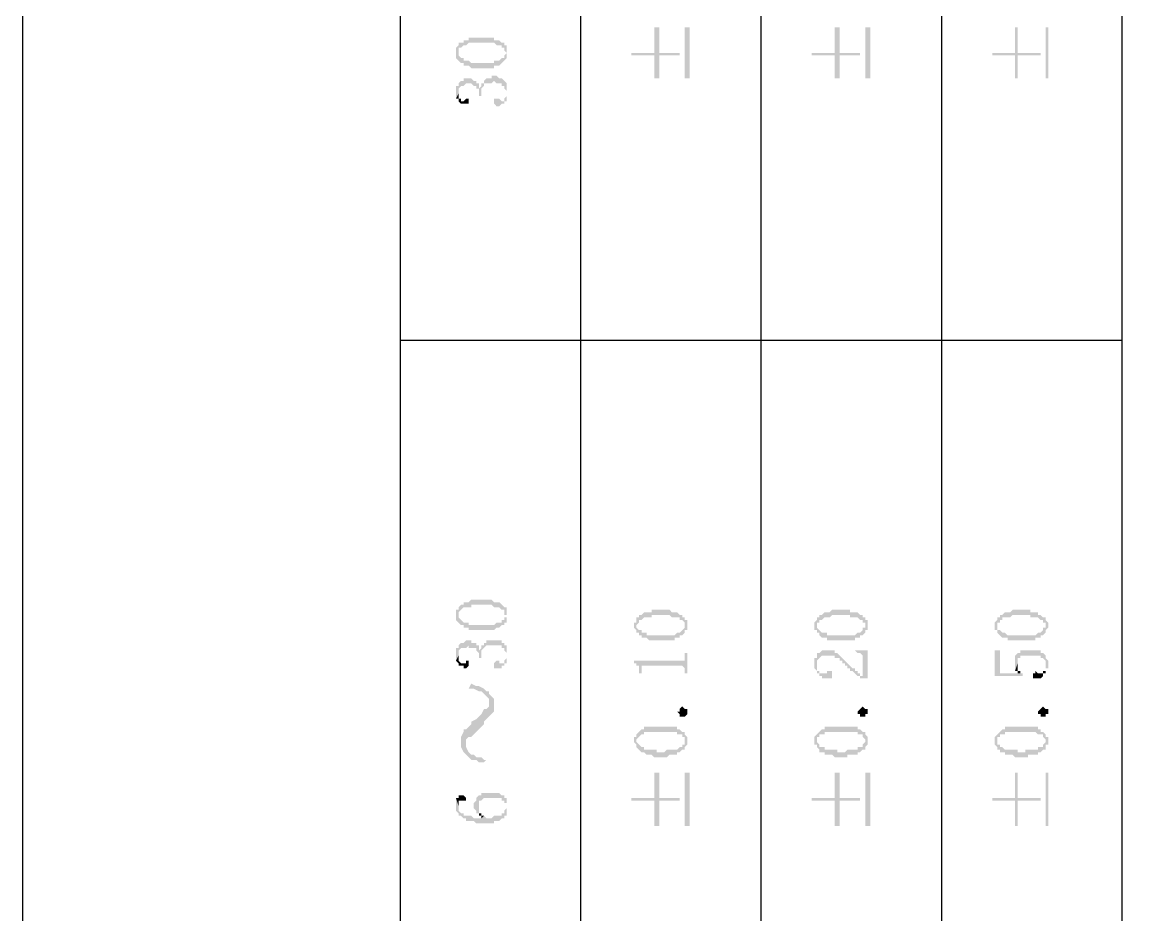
# Model space of a CAD drawing. Header units: millimetres. Extents: x 1186 to 2336, y 1181 to 1549.
# Drawn here: x 1915.52 to 1935.39, y 1320.71 to 1336.55 of the extents above; entities that cross this region are included whole.
import ezdxf

# ---------------------------------------------------------------- set-up
doc = ezdxf.new("R2010")
doc.units = ezdxf.units.MM

msp = doc.modelspace()

# ---------------------------------------------------------------- hatches: boundary and pattern name
at = {"transparency": 33554559}
for points in [[(1926.33217, 1336.00749), (1926.33217, 1335.96236), (1926.73836, 1335.96236), (1926.73836, 1335.55617), (1926.82862, 1335.55617), (1926.82862, 1335.96236), (1927.18968, 1335.96236), (1927.18968, 1336.00749), (1926.82862, 1336.00749), (1926.82862, 1336.45881), (1926.73836, 1336.45881), (1926.73836, 1336.00749)], [(1927.37021, 1335.55617), (1927.37021, 1336.45881), (1927.27995, 1336.45881), (1927.27995, 1335.55617)], [(1929.53655, 1336.00749), (1929.53655, 1335.96236), (1929.94274, 1335.96236), (1929.94274, 1335.55617), (1930.03301, 1335.55617), (1930.03301, 1335.96236), (1930.39406, 1335.96236), (1930.39406, 1336.00749), (1930.03301, 1336.00749), (1930.03301, 1336.45881), (1929.94274, 1336.45881), (1929.94274, 1336.00749)], [(1930.57459, 1335.55617), (1930.57459, 1336.45881), (1930.48433, 1336.45881), (1930.48433, 1335.55617)], [(1932.74094, 1336.00749), (1932.74094, 1335.96236), (1933.14713, 1335.96236), (1933.14713, 1335.55617), (1933.19226, 1335.55617), (1933.19226, 1335.96236), (1933.59845, 1335.96236), (1933.59845, 1336.00749), (1933.19226, 1336.00749), (1933.19226, 1336.45881), (1933.14713, 1336.45881), (1933.14713, 1336.00749)], [(1933.73385, 1335.55617), (1933.73385, 1336.45881), (1933.68871, 1336.45881), (1933.68871, 1335.55617)], [(1923.21805, 1336.00749), (1923.21805, 1335.96236), (1923.21805, 1335.91722), (1923.21805, 1335.91722), (1923.26318, 1335.87209), (1923.26318, 1336.00749), (1923.26318, 1336.05262), (1923.26318, 1336.09775), (1923.30831, 1336.09775), (1923.35345, 1336.14288), (1923.39858, 1336.14288), (1923.44371, 1336.18802), (1923.89503, 1336.18802), (1923.94016, 1336.14288), (1924.03043, 1336.14288), (1924.03043, 1336.09775), (1924.07556, 1336.09775), (1924.07556, 1336.05262), (1924.07556, 1336.05262), (1924.12069, 1336.00749), (1924.12069, 1336.14288), (1924.07556, 1336.14288), (1924.07556, 1336.18802), (1924.03043, 1336.18802), (1923.9853, 1336.23315), (1923.89503, 1336.23315), (1923.89503, 1336.27828), (1923.44371, 1336.27828), (1923.44371, 1336.23315), (1923.35345, 1336.23315), (1923.35345, 1336.18802), (1923.26318, 1336.18802), (1923.26318, 1336.14288), (1923.26318, 1336.14288), (1923.21805, 1336.09775), (1923.21805, 1336.05262), (1923.21805, 1336.05262)], [(1923.26318, 1335.87209), (1923.26318, 1335.87209), (1923.30831, 1335.82696), (1923.35345, 1335.82696), (1923.35345, 1335.78183), (1923.44371, 1335.78183), (1923.48884, 1335.73669), (1923.89503, 1335.73669), (1923.89503, 1335.78183), (1923.9853, 1335.78183), (1924.03043, 1335.82696), (1924.03043, 1335.82696), (1924.07556, 1335.87209), (1924.07556, 1335.87209), (1924.12069, 1335.91722), (1924.12069, 1336.00749), (1924.12069, 1336.05262), (1924.12069, 1336.09775), (1924.12069, 1336.14288), (1924.12069, 1336.00749), (1924.12069, 1336.00749), (1924.07556, 1335.96236), (1924.07556, 1335.91722), (1924.03043, 1335.91722), (1923.9853, 1335.87209), (1923.89503, 1335.87209), (1923.89503, 1335.82696), (1923.48884, 1335.82696), (1923.44371, 1335.87209), (1923.35345, 1335.87209), (1923.35345, 1335.91722), (1923.30831, 1335.91722), (1923.26318, 1335.96236), (1923.26318, 1336.00749), (1923.26318, 1336.00749)], [(1923.21805, 1335.33051), (1923.21805, 1335.28537), (1923.21805, 1335.24024), (1923.21805, 1335.19511), (1923.26318, 1335.28537), (1923.26318, 1335.37564), (1923.26318, 1335.37564), (1923.30831, 1335.42077), (1923.35345, 1335.42077), (1923.39858, 1335.4659), (1923.48884, 1335.4659), (1923.53397, 1335.42077), (1923.57911, 1335.42077), (1923.57911, 1335.37564), (1923.62424, 1335.37564), (1923.62424, 1335.33051), (1923.62424, 1335.24024), (1923.66937, 1335.24024), (1923.66937, 1335.28537), (1923.66937, 1335.37564), (1923.66937, 1335.37564), (1923.7145, 1335.42077), (1923.7145, 1335.4659), (1923.8499, 1335.4659), (1923.89503, 1335.51103), (1923.89503, 1335.51103), (1923.94016, 1335.4659), (1924.03043, 1335.4659), (1924.03043, 1335.42077), (1924.07556, 1335.42077), (1924.07556, 1335.37564), (1924.12069, 1335.33051), (1924.12069, 1335.28537), (1924.12069, 1335.4659), (1924.12069, 1335.4659), (1924.07556, 1335.51103), (1924.07556, 1335.51103), (1924.03043, 1335.55617), (1923.9853, 1335.55617), (1923.94016, 1335.6013), (1923.8499, 1335.6013), (1923.8499, 1335.55617), (1923.75964, 1335.55617), (1923.7145, 1335.51103), (1923.7145, 1335.4659), (1923.66937, 1335.4659), (1923.66937, 1335.42077), (1923.66937, 1335.42077), (1923.62424, 1335.37564), (1923.62424, 1335.42077), (1923.62424, 1335.4659), (1923.57911, 1335.4659), (1923.57911, 1335.51103), (1923.53397, 1335.51103), (1923.48884, 1335.55617), (1923.35345, 1335.55617), (1923.35345, 1335.51103), (1923.30831, 1335.51103), (1923.26318, 1335.4659), (1923.26318, 1335.42077), (1923.21805, 1335.42077), (1923.21805, 1335.37564)], [(1923.89503, 1335.10484), (1923.89503, 1335.10484), (1923.94016, 1335.05971), (1923.9853, 1335.05971), (1924.03043, 1335.10484), (1924.07556, 1335.10484), (1924.07556, 1335.14998), (1924.12069, 1335.14998), (1924.12069, 1335.24024), (1924.12069, 1335.28537), (1924.12069, 1335.33051), (1924.12069, 1335.42077), (1924.12069, 1335.4659), (1924.12069, 1335.28537), (1924.12069, 1335.24024), (1924.12069, 1335.24024), (1924.07556, 1335.19511), (1924.07556, 1335.14998), (1924.03043, 1335.14998), (1923.9853, 1335.19511), (1923.89503, 1335.19511), (1923.89503, 1335.14998), (1923.89503, 1335.14998)], [(1923.21805, 1335.19511), (1923.26318, 1335.19511), (1923.26318, 1335.14998), (1923.26318, 1335.14998), (1923.30831, 1335.10484), (1923.44371, 1335.10484), (1923.44371, 1335.14998), (1923.44371, 1335.19511), (1923.39858, 1335.19511), (1923.35345, 1335.14998), (1923.30831, 1335.14998), (1923.30831, 1335.19511), (1923.26318, 1335.19511), (1923.26318, 1335.28537), (1923.26318, 1335.28537)], [(1923.21805, 1326.03328), (1923.21805, 1325.98815), (1923.21805, 1325.94301), (1923.21805, 1325.94301), (1923.26318, 1325.89788), (1923.26318, 1326.03328), (1923.26318, 1326.07841), (1923.26318, 1326.07841), (1923.30831, 1326.12354), (1923.30831, 1326.12354), (1923.35345, 1326.16867), (1923.48884, 1326.16867), (1923.48884, 1326.21381), (1923.8499, 1326.21381), (1923.89503, 1326.16867), (1923.9853, 1326.16867), (1924.03043, 1326.12354), (1924.07556, 1326.12354), (1924.07556, 1326.07841), (1924.07556, 1326.03328), (1924.12069, 1326.03328), (1924.12069, 1326.16867), (1924.07556, 1326.16867), (1924.03043, 1326.21381), (1924.03043, 1326.21381), (1923.9853, 1326.25894), (1923.89503, 1326.25894), (1923.8499, 1326.30407), (1923.48884, 1326.30407), (1923.44371, 1326.25894), (1923.35345, 1326.25894), (1923.35345, 1326.21381), (1923.30831, 1326.21381), (1923.26318, 1326.16867), (1923.26318, 1326.12354), (1923.21805, 1326.12354)], [(1923.26318, 1325.89788), (1923.26318, 1325.89788), (1923.30831, 1325.85275), (1923.35345, 1325.85275), (1923.35345, 1325.80762), (1923.44371, 1325.80762), (1923.44371, 1325.76248), (1923.89503, 1325.76248), (1923.94016, 1325.80762), (1923.9853, 1325.80762), (1924.03043, 1325.85275), (1924.07556, 1325.85275), (1924.07556, 1325.89788), (1924.12069, 1325.89788), (1924.12069, 1325.94301), (1924.12069, 1325.98815), (1924.12069, 1326.03328), (1924.12069, 1326.07841), (1924.12069, 1326.12354), (1924.12069, 1326.16867), (1924.12069, 1325.98815), (1924.07556, 1325.98815), (1924.07556, 1325.94301), (1924.03043, 1325.94301), (1924.03043, 1325.89788), (1923.94016, 1325.89788), (1923.89503, 1325.85275), (1923.44371, 1325.85275), (1923.44371, 1325.89788), (1923.35345, 1325.89788), (1923.30831, 1325.94301), (1923.30831, 1325.94301), (1923.26318, 1325.98815), (1923.26318, 1326.03328)], [(1926.3773, 1325.85275), (1926.3773, 1325.80762), (1926.42243, 1325.76248), (1926.42243, 1325.71735), (1926.42243, 1325.85275), (1926.42243, 1325.85275), (1926.46757, 1325.89788), (1926.46757, 1325.94301), (1926.5127, 1325.94301), (1926.55783, 1325.98815), (1926.69323, 1325.98815), (1926.69323, 1326.03328), (1927.00915, 1326.03328), (1927.05428, 1325.98815), (1927.18968, 1325.98815), (1927.18968, 1325.94301), (1927.23481, 1325.94301), (1927.27995, 1325.89788), (1927.27995, 1325.85275), (1927.27995, 1325.98815), (1927.23481, 1325.98815), (1927.23481, 1326.03328), (1927.18968, 1326.03328), (1927.14455, 1326.07841), (1927.05428, 1326.07841), (1927.00915, 1326.12354), (1926.69323, 1326.12354), (1926.69323, 1326.07841), (1926.55783, 1326.07841), (1926.5127, 1326.03328), (1926.46757, 1326.03328), (1926.46757, 1325.98815), (1926.42243, 1325.98815), (1926.42243, 1325.94301), (1926.42243, 1325.89788), (1926.3773, 1325.89788)], [(1929.58169, 1325.85275), (1929.58169, 1325.76248), (1929.62682, 1325.76248), (1929.62682, 1325.71735), (1929.62682, 1325.85275), (1929.62682, 1325.89788), (1929.67195, 1325.89788), (1929.67195, 1325.94301), (1929.71708, 1325.94301), (1929.76221, 1325.98815), (1929.85248, 1325.98815), (1929.89761, 1326.03328), (1930.21354, 1326.03328), (1930.21354, 1325.98815), (1930.34893, 1325.98815), (1930.39406, 1325.94301), (1930.4392, 1325.94301), (1930.4392, 1325.89788), (1930.48433, 1325.89788), (1930.48433, 1325.85275), (1930.48433, 1325.98815), (1930.4392, 1325.98815), (1930.4392, 1326.03328), (1930.39406, 1326.03328), (1930.34893, 1326.07841), (1930.21354, 1326.07841), (1930.21354, 1326.12354), (1929.89761, 1326.12354), (1929.85248, 1326.07841), (1929.76221, 1326.07841), (1929.71708, 1326.03328), (1929.67195, 1326.03328), (1929.67195, 1325.98815), (1929.62682, 1325.98815), (1929.62682, 1325.94301), (1929.62682, 1325.94301), (1929.58169, 1325.89788)], [(1932.78607, 1325.85275), (1932.78607, 1325.76248), (1932.8312, 1325.76248), (1932.8312, 1325.71735), (1932.8312, 1325.85275), (1932.8312, 1325.89788), (1932.87633, 1325.89788), (1932.87633, 1325.94301), (1932.92147, 1325.94301), (1932.92147, 1325.98815), (1933.05686, 1325.98815), (1933.102, 1326.03328), (1933.41792, 1326.03328), (1933.41792, 1325.98815), (1933.55332, 1325.98815), (1933.59845, 1325.94301), (1933.64358, 1325.94301), (1933.64358, 1325.89788), (1933.68871, 1325.89788), (1933.68871, 1325.85275), (1933.68871, 1325.98815), (1933.64358, 1325.98815), (1933.59845, 1326.03328), (1933.55332, 1326.03328), (1933.55332, 1326.07841), (1933.41792, 1326.07841), (1933.41792, 1326.12354), (1933.102, 1326.12354), (1933.05686, 1326.07841), (1932.9666, 1326.07841), (1932.92147, 1326.03328), (1932.87633, 1326.03328), (1932.87633, 1325.98815), (1932.8312, 1325.98815), (1932.8312, 1325.94301), (1932.8312, 1325.94301), (1932.78607, 1325.89788)], [(1926.42243, 1325.71735), (1926.46757, 1325.71735), (1926.46757, 1325.67222), (1926.5127, 1325.67222), (1926.5127, 1325.62709), (1926.60296, 1325.62709), (1926.64809, 1325.58196), (1927.09942, 1325.58196), (1927.09942, 1325.62709), (1927.18968, 1325.62709), (1927.18968, 1325.67222), (1927.23481, 1325.67222), (1927.27995, 1325.71735), (1927.27995, 1325.76248), (1927.32508, 1325.76248), (1927.32508, 1325.80762), (1927.32508, 1325.85275), (1927.32508, 1325.89788), (1927.32508, 1325.94301), (1927.27995, 1325.94301), (1927.27995, 1325.98815), (1927.27995, 1325.80762), (1927.27995, 1325.80762), (1927.23481, 1325.76248), (1927.23481, 1325.76248), (1927.18968, 1325.71735), (1927.14455, 1325.71735), (1927.09942, 1325.67222), (1926.60296, 1325.67222), (1926.60296, 1325.71735), (1926.5127, 1325.71735), (1926.5127, 1325.76248), (1926.46757, 1325.76248), (1926.42243, 1325.80762), (1926.42243, 1325.85275)], [(1929.62682, 1325.71735), (1929.67195, 1325.71735), (1929.67195, 1325.67222), (1929.67195, 1325.67222), (1929.71708, 1325.62709), (1929.80735, 1325.62709), (1929.80735, 1325.58196), (1930.3038, 1325.58196), (1930.3038, 1325.62709), (1930.39406, 1325.62709), (1930.39406, 1325.67222), (1930.4392, 1325.67222), (1930.48433, 1325.71735), (1930.48433, 1325.76248), (1930.52946, 1325.76248), (1930.52946, 1325.80762), (1930.52946, 1325.85275), (1930.52946, 1325.89788), (1930.52946, 1325.94301), (1930.48433, 1325.94301), (1930.48433, 1325.98815), (1930.48433, 1325.80762), (1930.4392, 1325.80762), (1930.4392, 1325.76248), (1930.4392, 1325.76248), (1930.39406, 1325.71735), (1930.34893, 1325.71735), (1930.3038, 1325.67222), (1929.80735, 1325.67222), (1929.80735, 1325.71735), (1929.71708, 1325.71735), (1929.67195, 1325.76248), (1929.67195, 1325.76248), (1929.62682, 1325.80762), (1929.62682, 1325.85275)], [(1932.8312, 1325.71735), (1932.8312, 1325.71735), (1932.87633, 1325.67222), (1932.87633, 1325.67222), (1932.92147, 1325.62709), (1933.01173, 1325.62709), (1933.01173, 1325.58196), (1933.50818, 1325.58196), (1933.50818, 1325.62709), (1933.59845, 1325.62709), (1933.59845, 1325.67222), (1933.64358, 1325.67222), (1933.68871, 1325.71735), (1933.68871, 1325.76248), (1933.68871, 1325.76248), (1933.73385, 1325.80762), (1933.73385, 1325.85275), (1933.73385, 1325.89788), (1933.73385, 1325.89788), (1933.68871, 1325.94301), (1933.68871, 1325.98815), (1933.68871, 1325.80762), (1933.64358, 1325.80762), (1933.64358, 1325.76248), (1933.64358, 1325.76248), (1933.59845, 1325.71735), (1933.55332, 1325.71735), (1933.50818, 1325.67222), (1933.01173, 1325.67222), (1932.9666, 1325.71735), (1932.92147, 1325.71735), (1932.87633, 1325.76248), (1932.8312, 1325.76248), (1932.8312, 1325.80762), (1932.8312, 1325.85275)], [(1923.21805, 1325.31116), (1923.21805, 1325.2209), (1923.21805, 1325.2209), (1923.26318, 1325.31116), (1923.26318, 1325.3563), (1923.26318, 1325.40143), (1923.26318, 1325.40143), (1923.30831, 1325.44656), (1923.39858, 1325.44656), (1923.44371, 1325.49169), (1923.44371, 1325.44656), (1923.57911, 1325.44656), (1923.57911, 1325.40143), (1923.57911, 1325.40143), (1923.62424, 1325.3563), (1923.62424, 1325.31116), (1923.62424, 1325.26603), (1923.66937, 1325.26603), (1923.66937, 1325.31116), (1923.66937, 1325.40143), (1923.66937, 1325.40143), (1923.7145, 1325.44656), (1923.7145, 1325.44656), (1923.75964, 1325.49169), (1924.03043, 1325.49169), (1924.03043, 1325.44656), (1924.07556, 1325.44656), (1924.07556, 1325.40143), (1924.07556, 1325.40143), (1924.12069, 1325.3563), (1924.12069, 1325.31116), (1924.12069, 1325.49169), (1924.07556, 1325.49169), (1924.07556, 1325.53682), (1924.03043, 1325.53682), (1924.03043, 1325.58196), (1923.75964, 1325.58196), (1923.75964, 1325.53682), (1923.7145, 1325.53682), (1923.7145, 1325.49169), (1923.66937, 1325.49169), (1923.66937, 1325.44656), (1923.66937, 1325.44656), (1923.62424, 1325.40143), (1923.62424, 1325.49169), (1923.57911, 1325.49169), (1923.57911, 1325.53682), (1923.48884, 1325.53682), (1923.48884, 1325.58196), (1923.39858, 1325.58196), (1923.35345, 1325.53682), (1923.30831, 1325.53682), (1923.26318, 1325.49169), (1923.26318, 1325.44656), (1923.21805, 1325.44656), (1923.21805, 1325.40143), (1923.21805, 1325.3563)], [(1923.89503, 1325.13063), (1923.89503, 1325.0855), (1924.03043, 1325.0855), (1924.03043, 1325.13063), (1924.07556, 1325.13063), (1924.07556, 1325.17577), (1924.12069, 1325.17577), (1924.12069, 1325.2209), (1924.12069, 1325.31116), (1924.12069, 1325.3563), (1924.12069, 1325.40143), (1924.12069, 1325.44656), (1924.12069, 1325.31116), (1924.12069, 1325.26603), (1924.12069, 1325.26603), (1924.07556, 1325.2209), (1924.07556, 1325.17577), (1923.9853, 1325.17577), (1923.9853, 1325.2209), (1923.94016, 1325.2209), (1923.89503, 1325.17577), (1923.89503, 1325.17577)], [(1923.21805, 1325.2209), (1923.26318, 1325.17577), (1923.26318, 1325.13063), (1923.35345, 1325.13063), (1923.35345, 1325.0855), (1923.39858, 1325.0855), (1923.44371, 1325.13063), (1923.44371, 1325.17577), (1923.44371, 1325.2209), (1923.39858, 1325.2209), (1923.39858, 1325.17577), (1923.30831, 1325.17577), (1923.26318, 1325.2209), (1923.26318, 1325.26603), (1923.26318, 1325.31116)], [(1926.3773, 1325.2209), (1926.3773, 1325.17577), (1926.42243, 1325.17577), (1926.42243, 1325.13063), (1926.46757, 1325.13063), (1926.46757, 1325.0855), (1926.46757, 1325.04037), (1926.46757, 1324.99524), (1926.5127, 1324.99524), (1926.5127, 1325.0855), (1926.5127, 1325.13063), (1927.23481, 1325.13063), (1927.27995, 1325.0855), (1927.27995, 1325.04037), (1927.27995, 1324.99524), (1927.32508, 1324.99524), (1927.32508, 1325.3563), (1927.27995, 1325.3563), (1927.27995, 1325.26603), (1927.27995, 1325.2209), (1927.18968, 1325.2209)], [(1929.58169, 1325.17577), (1929.58169, 1325.13063), (1929.58169, 1325.0855), (1929.62682, 1325.04037), (1929.62682, 1325.17577), (1929.62682, 1325.2209), (1929.62682, 1325.2209), (1929.67195, 1325.26603), (1929.67195, 1325.26603), (1929.71708, 1325.31116), (1929.94274, 1325.31116), (1929.94274, 1325.26603), (1930.03301, 1325.26603), (1930.03301, 1325.2209), (1930.07814, 1325.2209), (1930.07814, 1325.17577), (1930.12327, 1325.17577), (1930.12327, 1325.13063), (1930.1684, 1325.13063), (1930.1684, 1325.0855), (1930.21354, 1325.0855), (1930.21354, 1325.04037), (1930.25867, 1325.04037), (1930.3038, 1324.99524), (1930.3038, 1324.99524), (1930.34893, 1324.95011), (1930.39406, 1324.95011), (1930.39406, 1324.90497), (1930.4392, 1324.90497), (1930.4392, 1324.95011), (1930.39406, 1324.95011), (1930.39406, 1324.99524), (1930.34893, 1324.99524), (1930.34893, 1325.04037), (1930.3038, 1325.04037), (1930.3038, 1325.0855), (1930.25867, 1325.0855), (1930.21354, 1325.13063), (1930.21354, 1325.13063), (1930.1684, 1325.17577), (1930.1684, 1325.17577), (1930.12327, 1325.2209), (1930.12327, 1325.2209), (1930.07814, 1325.26603), (1930.07814, 1325.26603), (1930.03301, 1325.31116), (1930.03301, 1325.31116), (1929.98788, 1325.3563), (1929.94274, 1325.3563), (1929.94274, 1325.40143), (1929.71708, 1325.40143), (1929.67195, 1325.3563), (1929.62682, 1325.3563), (1929.62682, 1325.31116), (1929.62682, 1325.26603), (1929.58169, 1325.26603)], [(1930.3038, 1325.40143), (1930.3038, 1325.40143), (1930.34893, 1325.3563), (1930.39406, 1325.3563), (1930.4392, 1325.31116), (1930.4392, 1324.90497), (1930.52946, 1324.90497), (1930.52946, 1325.40143)], [(1932.78607, 1325.40143), (1932.78607, 1324.95011), (1933.28252, 1324.95011), (1933.28252, 1324.99524), (1932.87633, 1324.99524), (1932.87633, 1325.40143)], [(1933.14713, 1325.17577), (1933.14713, 1325.13063), (1933.14713, 1325.0855), (1933.14713, 1325.04037), (1933.14713, 1325.04037), (1933.19226, 1325.17577), (1933.19226, 1325.2209), (1933.19226, 1325.26603), (1933.23739, 1325.26603), (1933.23739, 1325.31116), (1933.59845, 1325.31116), (1933.59845, 1325.26603), (1933.64358, 1325.26603), (1933.68871, 1325.2209), (1933.68871, 1324.99524), (1933.68871, 1325.0855), (1933.73385, 1325.0855), (1933.73385, 1325.13063), (1933.73385, 1325.2209), (1933.73385, 1325.2209), (1933.68871, 1325.26603), (1933.68871, 1325.31116), (1933.68871, 1325.31116), (1933.64358, 1325.3563), (1933.59845, 1325.3563), (1933.59845, 1325.40143), (1933.23739, 1325.40143), (1933.23739, 1325.3563), (1933.19226, 1325.3563), (1933.14713, 1325.31116), (1933.14713, 1325.2209), (1933.14713, 1325.2209)], [(1929.62682, 1325.04037), (1929.62682, 1324.99524), (1929.67195, 1324.99524), (1929.67195, 1324.95011), (1929.71708, 1324.95011), (1929.71708, 1324.90497), (1929.89761, 1324.90497), (1929.89761, 1324.95011), (1929.89761, 1324.99524), (1929.89761, 1325.04037), (1929.80735, 1325.04037), (1929.80735, 1324.99524), (1929.67195, 1324.99524), (1929.67195, 1325.04037), (1929.62682, 1325.04037), (1929.62682, 1325.13063), (1929.62682, 1325.13063)], [(1933.14713, 1325.04037), (1933.19226, 1325.04037), (1933.19226, 1324.99524), (1933.23739, 1324.99524), (1933.23739, 1325.04037), (1933.19226, 1325.04037), (1933.19226, 1325.0855), (1933.19226, 1325.17577)], [(1933.46305, 1324.95011), (1933.46305, 1324.90497), (1933.59845, 1324.90497), (1933.64358, 1324.95011), (1933.64358, 1324.99524), (1933.68871, 1324.99524), (1933.68871, 1325.13063), (1933.68871, 1325.0855), (1933.68871, 1325.04037), (1933.64358, 1325.04037), (1933.64358, 1324.99524), (1933.55332, 1324.99524), (1933.50818, 1325.04037), (1933.50818, 1324.99524), (1933.46305, 1324.99524)], [(1923.44371, 1324.72444), (1923.53397, 1324.72444), (1923.62424, 1324.67931), (1923.66937, 1324.67931), (1923.7145, 1324.63418), (1923.7145, 1324.63418), (1923.75964, 1324.58905), (1923.80477, 1324.54392), (1923.80477, 1324.22799), (1923.80477, 1324.22799), (1923.8499, 1324.27312), (1923.89503, 1324.31826), (1923.89503, 1324.54392), (1923.8499, 1324.58905), (1923.80477, 1324.63418), (1923.80477, 1324.67931), (1923.75964, 1324.67931), (1923.7145, 1324.72444), (1923.62424, 1324.76958), (1923.57911, 1324.76958), (1923.48884, 1324.81471)], [(1923.30831, 1323.77667), (1923.30831, 1323.6864), (1923.35345, 1323.59614), (1923.39858, 1323.55101), (1923.39858, 1323.73154), (1923.39858, 1323.8218), (1923.44371, 1323.86693), (1923.48884, 1323.86693), (1923.53397, 1323.91207), (1923.57911, 1323.9572), (1923.62424, 1324.00233), (1923.66937, 1324.04746), (1923.7145, 1324.09259), (1923.7145, 1324.13773), (1923.75964, 1324.18286), (1923.80477, 1324.22799), (1923.80477, 1324.45365), (1923.80477, 1324.40852), (1923.75964, 1324.36339), (1923.7145, 1324.36339), (1923.66937, 1324.27312), (1923.62424, 1324.22799), (1923.62424, 1324.22799), (1923.57911, 1324.18286), (1923.48884, 1324.13773), (1923.48884, 1324.09259), (1923.44371, 1324.04746), (1923.39858, 1324.00233), (1923.35345, 1324.00233), (1923.35345, 1323.9572), (1923.30831, 1323.86693), (1923.30831, 1323.8218)], [(1927.32508, 1324.31826), (1927.32508, 1324.27312), (1927.32508, 1324.27312), (1927.27995, 1324.22799), (1927.18968, 1324.22799), (1927.18968, 1324.27312), (1927.18968, 1324.27312), (1927.14455, 1324.31826), (1927.18968, 1324.31826), (1927.18968, 1324.36339), (1927.18968, 1324.36339), (1927.23481, 1324.40852), (1927.23481, 1324.40852), (1927.27995, 1324.36339), (1927.32508, 1324.36339), (1927.32508, 1324.31826)], [(1930.52946, 1324.31826), (1930.52946, 1324.27312), (1930.48433, 1324.27312), (1930.48433, 1324.22799), (1930.39406, 1324.22799), (1930.39406, 1324.27312), (1930.34893, 1324.27312), (1930.34893, 1324.31826), (1930.34893, 1324.31826), (1930.39406, 1324.36339), (1930.39406, 1324.36339), (1930.4392, 1324.40852), (1930.4392, 1324.40852), (1930.48433, 1324.36339), (1930.52946, 1324.36339), (1930.52946, 1324.31826)], [(1933.73385, 1324.31826), (1933.73385, 1324.27312), (1933.68871, 1324.27312), (1933.68871, 1324.22799), (1933.59845, 1324.22799), (1933.59845, 1324.27312), (1933.55332, 1324.27312), (1933.55332, 1324.31826), (1933.55332, 1324.31826), (1933.59845, 1324.36339), (1933.59845, 1324.36339), (1933.64358, 1324.40852), (1933.64358, 1324.40852), (1933.68871, 1324.36339), (1933.73385, 1324.36339), (1933.73385, 1324.31826)], [(1926.3773, 1323.77667), (1926.3773, 1323.77667), (1926.42243, 1323.73154), (1926.42243, 1323.6864), (1926.42243, 1323.8218), (1926.42243, 1323.8218), (1926.46757, 1323.86693), (1926.46757, 1323.86693), (1926.5127, 1323.91207), (1926.55783, 1323.91207), (1926.55783, 1323.9572), (1927.14455, 1323.9572), (1927.14455, 1323.91207), (1927.23481, 1323.91207), (1927.23481, 1323.86693), (1927.27995, 1323.86693), (1927.27995, 1323.8218), (1927.27995, 1323.77667), (1927.27995, 1323.9572), (1927.23481, 1323.9572), (1927.18968, 1324.00233), (1927.14455, 1324.00233), (1927.14455, 1324.04746), (1926.55783, 1324.04746), (1926.55783, 1324.00233), (1926.5127, 1324.00233), (1926.46757, 1323.9572), (1926.46757, 1323.9572), (1926.42243, 1323.91207), (1926.42243, 1323.86693), (1926.3773, 1323.86693), (1926.3773, 1323.8218)], [(1929.58169, 1323.77667), (1929.58169, 1323.73154), (1929.62682, 1323.73154), (1929.62682, 1323.6864), (1929.62682, 1323.8218), (1929.62682, 1323.86693), (1929.67195, 1323.86693), (1929.67195, 1323.91207), (1929.76221, 1323.91207), (1929.76221, 1323.9572), (1930.34893, 1323.9572), (1930.34893, 1323.91207), (1930.4392, 1323.91207), (1930.4392, 1323.86693), (1930.4392, 1323.86693), (1930.48433, 1323.8218), (1930.48433, 1323.77667), (1930.48433, 1323.9572), (1930.4392, 1323.9572), (1930.39406, 1324.00233), (1930.34893, 1324.00233), (1930.34893, 1324.04746), (1929.76221, 1324.04746), (1929.76221, 1324.00233), (1929.71708, 1324.00233), (1929.67195, 1323.9572), (1929.67195, 1323.9572), (1929.62682, 1323.91207), (1929.62682, 1323.91207), (1929.58169, 1323.86693), (1929.58169, 1323.8218)], [(1932.78607, 1323.77667), (1932.78607, 1323.73154), (1932.78607, 1323.73154), (1932.8312, 1323.6864), (1932.8312, 1323.8218), (1932.8312, 1323.86693), (1932.87633, 1323.86693), (1932.87633, 1323.91207), (1932.9666, 1323.91207), (1932.9666, 1323.9572), (1933.50818, 1323.9572), (1933.55332, 1323.91207), (1933.64358, 1323.91207), (1933.64358, 1323.86693), (1933.64358, 1323.86693), (1933.68871, 1323.8218), (1933.68871, 1323.77667), (1933.68871, 1323.91207), (1933.64358, 1323.9572), (1933.59845, 1323.9572), (1933.59845, 1324.00233), (1933.55332, 1324.00233), (1933.55332, 1324.04746), (1932.9666, 1324.04746), (1932.9666, 1324.00233), (1932.92147, 1324.00233), (1932.87633, 1323.9572), (1932.87633, 1323.9572), (1932.8312, 1323.91207), (1932.8312, 1323.91207), (1932.78607, 1323.86693), (1932.78607, 1323.8218)], [(1926.42243, 1323.6864), (1926.46757, 1323.64127), (1926.46757, 1323.64127), (1926.5127, 1323.59614), (1926.55783, 1323.59614), (1926.60296, 1323.55101), (1926.69323, 1323.55101), (1926.73836, 1323.50588), (1926.96402, 1323.50588), (1927.00915, 1323.55101), (1927.14455, 1323.55101), (1927.14455, 1323.59614), (1927.18968, 1323.59614), (1927.23481, 1323.64127), (1927.27995, 1323.64127), (1927.27995, 1323.6864), (1927.27995, 1323.6864), (1927.32508, 1323.73154), (1927.32508, 1323.77667), (1927.32508, 1323.8218), (1927.32508, 1323.86693), (1927.32508, 1323.86693), (1927.27995, 1323.91207), (1927.27995, 1323.77667), (1927.27995, 1323.73154), (1927.23481, 1323.73154), (1927.23481, 1323.6864), (1927.18968, 1323.6864), (1927.14455, 1323.64127), (1926.96402, 1323.64127), (1926.91889, 1323.59614), (1926.78349, 1323.59614), (1926.78349, 1323.64127), (1926.55783, 1323.64127), (1926.55783, 1323.6864), (1926.5127, 1323.6864), (1926.46757, 1323.73154), (1926.46757, 1323.73154), (1926.42243, 1323.77667), (1926.42243, 1323.77667)], [(1929.62682, 1323.6864), (1929.67195, 1323.64127), (1929.67195, 1323.59614), (1929.76221, 1323.59614), (1929.76221, 1323.55101), (1929.89761, 1323.55101), (1929.94274, 1323.50588), (1930.1684, 1323.50588), (1930.1684, 1323.55101), (1930.34893, 1323.55101), (1930.34893, 1323.59614), (1930.39406, 1323.59614), (1930.4392, 1323.64127), (1930.48433, 1323.64127), (1930.48433, 1323.6864), (1930.48433, 1323.6864), (1930.52946, 1323.73154), (1930.52946, 1323.77667), (1930.52946, 1323.8218), (1930.52946, 1323.86693), (1930.52946, 1323.86693), (1930.48433, 1323.91207), (1930.48433, 1323.77667), (1930.48433, 1323.77667), (1930.4392, 1323.73154), (1930.4392, 1323.6864), (1930.34893, 1323.6864), (1930.34893, 1323.64127), (1930.1684, 1323.64127), (1930.12327, 1323.59614), (1929.98788, 1323.59614), (1929.98788, 1323.64127), (1929.76221, 1323.64127), (1929.76221, 1323.6864), (1929.67195, 1323.6864), (1929.67195, 1323.73154), (1929.67195, 1323.73154), (1929.62682, 1323.77667), (1929.62682, 1323.77667)], [(1932.8312, 1323.6864), (1932.8312, 1323.64127), (1932.87633, 1323.64127), (1932.87633, 1323.59614), (1932.9666, 1323.59614), (1932.9666, 1323.55101), (1933.102, 1323.55101), (1933.14713, 1323.50588), (1933.37279, 1323.50588), (1933.37279, 1323.55101), (1933.55332, 1323.55101), (1933.55332, 1323.59614), (1933.59845, 1323.59614), (1933.64358, 1323.64127), (1933.68871, 1323.64127), (1933.68871, 1323.6864), (1933.68871, 1323.73154), (1933.73385, 1323.73154), (1933.73385, 1323.77667), (1933.73385, 1323.8218), (1933.73385, 1323.86693), (1933.68871, 1323.86693), (1933.68871, 1323.91207), (1933.68871, 1323.77667), (1933.68871, 1323.77667), (1933.64358, 1323.73154), (1933.64358, 1323.6864), (1933.55332, 1323.6864), (1933.55332, 1323.64127), (1933.32766, 1323.64127), (1933.32766, 1323.59614), (1933.19226, 1323.59614), (1933.19226, 1323.64127), (1932.9666, 1323.64127), (1932.92147, 1323.6864), (1932.87633, 1323.6864), (1932.87633, 1323.73154), (1932.8312, 1323.73154), (1932.8312, 1323.77667), (1932.8312, 1323.77667)], [(1923.39858, 1323.55101), (1923.39858, 1323.55101), (1923.44371, 1323.50588), (1923.48884, 1323.46074), (1923.57911, 1323.46074), (1923.62424, 1323.41561), (1923.7145, 1323.41561), (1923.75964, 1323.46074), (1923.7145, 1323.46074), (1923.66937, 1323.50588), (1923.57911, 1323.50588), (1923.53397, 1323.55101), (1923.48884, 1323.55101), (1923.44371, 1323.59614), (1923.39858, 1323.6864), (1923.39858, 1323.73154)], [(1926.33217, 1322.78376), (1926.33217, 1322.73863), (1926.73836, 1322.73863), (1926.73836, 1322.28731), (1926.82862, 1322.28731), (1926.82862, 1322.73863), (1927.18968, 1322.73863), (1927.18968, 1322.78376), (1926.82862, 1322.78376), (1926.82862, 1323.23508), (1926.73836, 1323.23508), (1926.73836, 1322.78376)], [(1927.37021, 1322.28731), (1927.37021, 1323.23508), (1927.27995, 1323.23508), (1927.27995, 1322.28731)], [(1929.53655, 1322.78376), (1929.53655, 1322.73863), (1929.94274, 1322.73863), (1929.94274, 1322.28731), (1930.03301, 1322.28731), (1930.03301, 1322.73863), (1930.39406, 1322.73863), (1930.39406, 1322.78376), (1930.03301, 1322.78376), (1930.03301, 1323.23508), (1929.94274, 1323.23508), (1929.94274, 1322.78376)], [(1930.57459, 1322.28731), (1930.57459, 1323.23508), (1930.48433, 1323.23508), (1930.48433, 1322.28731)], [(1932.74094, 1322.78376), (1932.74094, 1322.73863), (1933.14713, 1322.73863), (1933.14713, 1322.28731), (1933.19226, 1322.28731), (1933.19226, 1322.73863), (1933.59845, 1322.73863), (1933.59845, 1322.78376), (1933.19226, 1322.78376), (1933.19226, 1323.23508), (1933.14713, 1323.23508), (1933.14713, 1322.78376)], [(1933.73385, 1322.28731), (1933.73385, 1323.23508), (1933.68871, 1323.23508), (1933.68871, 1322.28731)], [(1923.53397, 1322.64836), (1923.53397, 1322.60323), (1923.57911, 1322.5581), (1923.57911, 1322.51297), (1923.62424, 1322.51297), (1923.62424, 1322.64836), (1923.62424, 1322.6935), (1923.62424, 1322.73863), (1923.66937, 1322.73863), (1923.7145, 1322.78376), (1924.03043, 1322.78376), (1924.03043, 1322.73863), (1924.07556, 1322.73863), (1924.07556, 1322.6935), (1924.12069, 1322.6935), (1924.12069, 1322.64836), (1924.12069, 1322.51297), (1924.12069, 1322.5581), (1924.12069, 1322.64836), (1924.12069, 1322.73863), (1924.12069, 1322.78376), (1924.07556, 1322.78376), (1924.07556, 1322.82889), (1924.03043, 1322.82889), (1923.9853, 1322.87403), (1923.66937, 1322.87403), (1923.66937, 1322.82889), (1923.62424, 1322.82889), (1923.57911, 1322.78376), (1923.57911, 1322.73863), (1923.57911, 1322.73863), (1923.53397, 1322.6935), (1923.53397, 1322.6935)], [(1923.21805, 1322.78376), (1923.26318, 1322.64836), (1923.26318, 1322.6935), (1923.26318, 1322.73863), (1923.39858, 1322.73863), (1923.39858, 1322.78376), (1923.39858, 1322.78376), (1923.35345, 1322.82889), (1923.26318, 1322.82889), (1923.26318, 1322.78376)], [(1923.21805, 1322.6935), (1923.21805, 1322.60323), (1923.21805, 1322.5581), (1923.21805, 1322.5581), (1923.26318, 1322.51297), (1923.26318, 1322.46784), (1923.30831, 1322.46784), (1923.35345, 1322.4227), (1923.39858, 1322.4227), (1923.39858, 1322.37757), (1923.53397, 1322.37757), (1923.57911, 1322.33244), (1923.89503, 1322.33244), (1923.89503, 1322.37757), (1923.9853, 1322.37757), (1924.03043, 1322.4227), (1924.07556, 1322.4227), (1924.07556, 1322.46784), (1924.12069, 1322.46784), (1924.12069, 1322.64836), (1924.12069, 1322.60323), (1924.12069, 1322.60323), (1924.07556, 1322.5581), (1924.07556, 1322.51297), (1924.03043, 1322.51297), (1924.03043, 1322.46784), (1923.89503, 1322.46784), (1923.8499, 1322.4227), (1923.75964, 1322.4227), (1923.7145, 1322.46784), (1923.7145, 1322.46784), (1923.66937, 1322.4227), (1923.53397, 1322.4227), (1923.48884, 1322.46784), (1923.35345, 1322.46784), (1923.35345, 1322.51297), (1923.30831, 1322.51297), (1923.26318, 1322.5581), (1923.26318, 1322.60323), (1923.26318, 1322.64836), (1923.26318, 1322.64836), (1923.21805, 1322.78376), (1923.21805, 1322.73863)], [(1923.62424, 1322.51297), (1923.62424, 1322.46784), (1923.66937, 1322.46784), (1923.66937, 1322.4227), (1923.7145, 1322.46784), (1923.66937, 1322.46784), (1923.66937, 1322.51297), (1923.62424, 1322.51297), (1923.62424, 1322.5581), (1923.62424, 1322.60323), (1923.62424, 1322.64836)]]:
    msp.add_hatch(color=256, dxfattribs=at).paths.add_polyline_path(points)

# ---------------------------------------------------------------- linework, layer by layer
msp.add_line((1922.22506, 1542.83599), (1922.22506, 1256.09504))
msp.add_lwpolyline([(2335.5186, 1251.83599), (2335.5186, 1548.83599), (1915.5186, 1548.83599), (1915.5186, 1251.83599)], close=True)
for points in [[(1935.04268, 1542.83599), (1935.04268, 1256.09504)], [(1925.42953, 1370.44334), (1925.42953, 1277.42593)], [(1928.63391, 1370.44334), (1928.63391, 1277.42593)], [(1931.83829, 1370.44334), (1931.83829, 1277.42593)], [(1922.22514, 1330.90755), (1935.04268, 1330.90755)]]:
    msp.add_lwpolyline(points)

doc.saveas('drawing.dxf')
